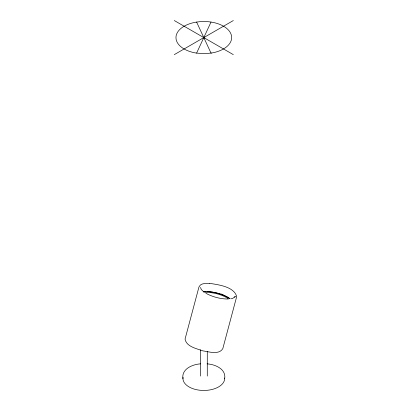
<?xml version="1.0" encoding="UTF-8"?>
<svg xmlns="http://www.w3.org/2000/svg" width="411" height="411" viewBox="0 0 411 411"><rect width="100%" height="100%" fill="white"/><g stroke="black" fill="none" stroke-linecap="round" stroke-linejoin="round"><path stroke-width="0.62" d="M200.563 287.423L201.22 289.447L203.887 291.99M234.748 297.4C236.664 293.778 233.34 299.665 230.689 298.787M211.013 22.071L209.913 21.891A27.85 16.08 0 0 0 199.479 21.711L196.068 22.153A27.912 16.116 0 0 0 175.97 37.103L176.078 39.122A27.799 16.05 0 0 0 182.9 48.236L185.371 49.664A27.784 16.039 0 0 0 194.352 52.726L196.607 53.111L211.013 22.071L213.273 22.456A27.784 16.039 0 0 1 222.253 25.518L224.725 26.941A27.799 16.05 0 0 1 231.542 36.06L231.65 38.079A27.912 16.116 0 0 1 211.567 53.024M174.295 54.632L233.325 20.55M196.607 53.111L204.657 53.666L211.557 53.029M200.547 363.853C192.6 364.352 181.256 368.944 182.952 378.783M209.512 283.349C206.034 283.446 200.46 282.943 198.95 287.012L185.058 339.101C186.399 346.761 196.664 348.564 202.772 350.855C208.783 351.652 218.899 355.171 222.798 348.667L236.69 296.583C234.065 286.518 217.866 284.659 209.574 283.354M228.408 299.002C220.835 299.141 212.672 296.978 205.921 293.3M207.077 363.853C215.025 364.352 226.369 368.944 224.673 378.783M174.295 20.55L233.325 54.632M196.607 22.071L211.013 53.111M207.278 351.441L207.278 376.055M200.347 349.828L200.347 376.055M224.673 378.028A20.869 12.047 0 0 1 203.157 390.45A20.869 12.047 0 0 1 183.034 377.272M204.591 292.683A15.921 5.492 14.9 0 1 228.223 298.674M203.615 291.733A18.058 6.232 14.9 0 1 205.356 291.594M206.882 291.579A18.058 6.232 14.9 0 1 229.883 298.607M203.265 291.867A17.812 6.144 14.9 0 1 229.703 298.571M221.257 294.014A18.783 6.478 14.9 0 1 223.045 294.672"/></g></svg>
